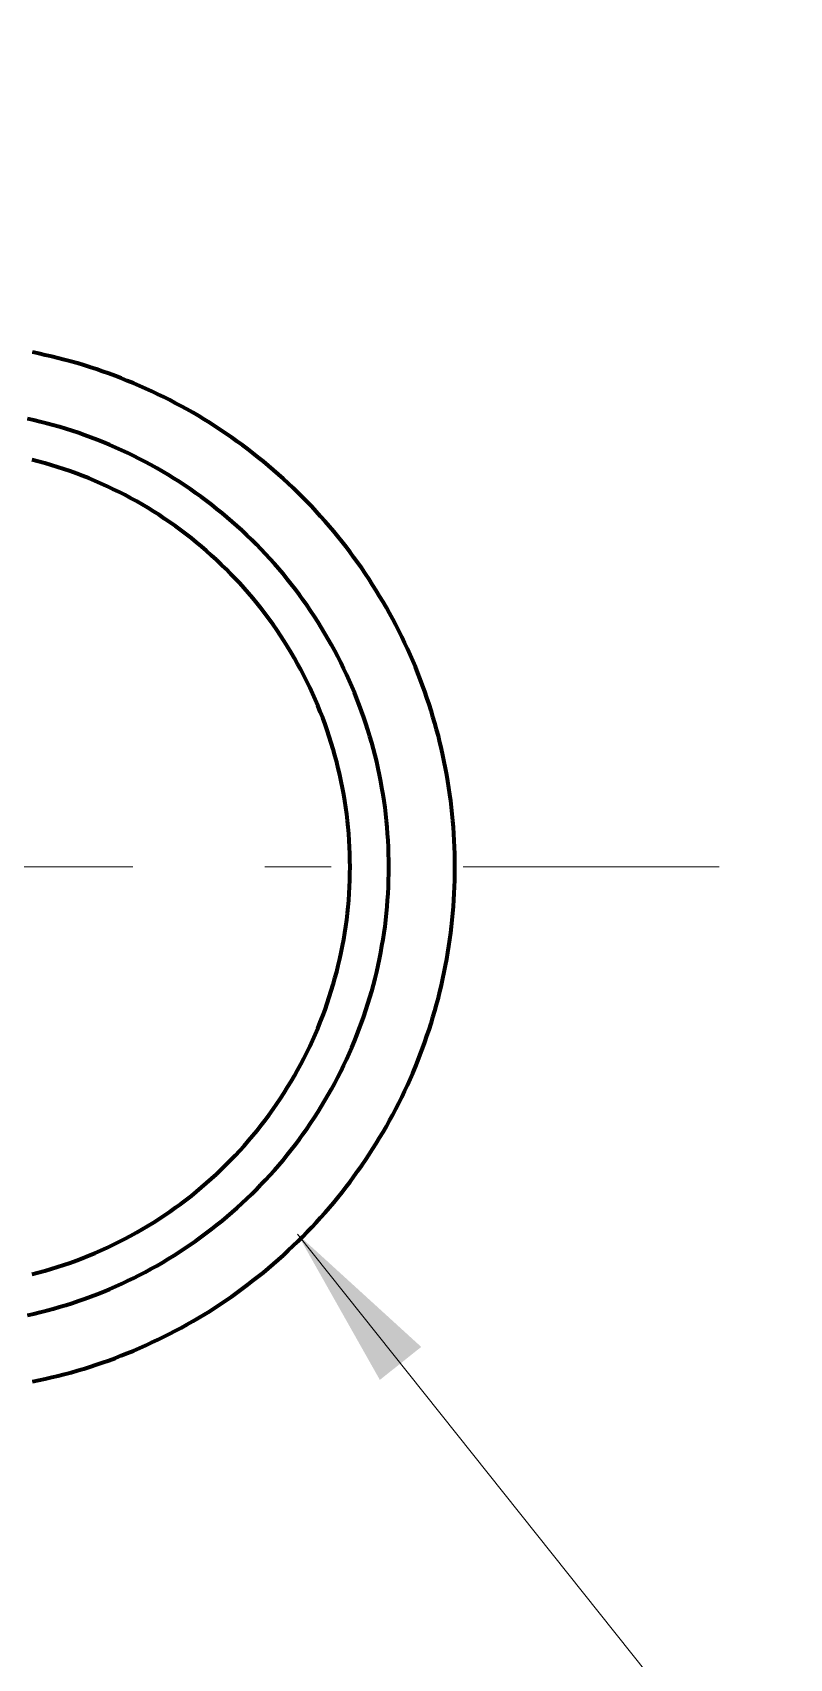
# Model space of a CAD drawing. Header units: millimetres. Extents: x 0 to 2382, y 0 to 420.
# Drawn here: x 1187.17 to 1198.62, y 216.02 to 240.62 of the extents above; entities that cross this region are included whole.
import ezdxf

# ---------------------------------------------------------------- set-up
doc = ezdxf.new("R2010")
doc.units = ezdxf.units.MM
doc.linetypes.add('IRAM-E-TRAZOS', pattern=[5, 4, -1])
doc.linetypes.add('IRAM-F-TRAZO-PUNTO', pattern=[20, 15, -2, 1, -2])
for name, color, linetype, lineweight in [('01-VISIBLE', 7, 'CONTINUOUS', 70), ('02-OCULTA', 4, 'IRAM-E-TRAZOS', 35), ('03-EJE', 1, 'IRAM-F-TRAZO-PUNTO', 18), ('08-FINA', 5, 'CONTINUOUS', 18)]:
    doc.layers.add(name, color=color, linetype=linetype, lineweight=lineweight)

msp = doc.modelspace()

# ---------------------------------------------------------------- hatches: boundary and pattern name
at = {"layer": '08-FINA'}
h = msp.add_hatch(color=7, dxfattribs=at)
h.dxf.hatch_style = 1
h.paths.add_polyline_path([(1191.179, 222.444), (1192.424, 220.239), (1193.05, 220.738)])

# ---------------------------------------------------------------- linework, layer by layer
at = {"layer": '01-VISIBLE'}
for points in [[(1193.56, 228), (1193.56, 228.1), (1193.558, 228.2), (1193.555, 228.3), (1193.55, 228.4), (1193.544, 228.5), (1193.537, 228.6), (1193.529, 228.7), (1193.52, 228.8), (1193.509, 228.899), (1193.497, 228.999), (1193.484, 229.098), (1193.469, 229.197), (1193.454, 229.296), (1193.437, 229.395), (1193.418, 229.493), (1193.399, 229.591), (1193.378, 229.689), (1193.356, 229.787), (1193.333, 229.885), (1193.309, 229.982), (1193.283, 230.079), (1193.256, 230.175), (1193.228, 230.271), (1193.199, 230.367), (1193.169, 230.462), (1193.137, 230.557), (1193.104, 230.652), (1193.07, 230.746), (1193.035, 230.84), (1192.998, 230.933), (1192.961, 231.026), (1192.922, 231.118), (1192.882, 231.21), (1192.841, 231.301), (1192.799, 231.392), (1192.755, 231.483), (1192.711, 231.572), (1192.665, 231.661), (1192.619, 231.75), (1192.571, 231.838), (1192.522, 231.925), (1192.472, 232.012), (1192.42, 232.098), (1192.368, 232.184), (1192.315, 232.268), (1192.26, 232.352), (1192.205, 232.436), (1192.149, 232.519), (1192.091, 232.6), (1192.032, 232.682), (1191.973, 232.762), (1191.912, 232.842), (1191.851, 232.921), (1191.788, 232.999), (1191.725, 233.077), (1191.66, 233.153), (1191.595, 233.229), (1191.528, 233.304), (1191.461, 233.378), (1191.392, 233.451), (1191.323, 233.523), (1191.253, 233.595), (1191.182, 233.666), (1191.11, 233.735), (1191.037, 233.804), (1190.964, 233.872), (1190.889, 233.939), (1190.814, 234.005), (1190.738, 234.07), (1190.661, 234.134), (1190.583, 234.197), (1190.504, 234.259), (1190.425, 234.32), (1190.345, 234.38), (1190.264, 234.439), (1190.182, 234.497), (1190.1, 234.554), (1190.017, 234.61), (1189.933, 234.665), (1189.849, 234.719), (1189.764, 234.772), (1189.678, 234.823), (1189.591, 234.874), (1189.504, 234.924), (1189.417, 234.972), (1189.328, 235.019), (1189.24, 235.066), (1189.15, 235.111), (1189.06, 235.155), (1188.97, 235.197), (1188.879, 235.239), (1188.787, 235.279), (1188.695, 235.319), (1188.602, 235.357), (1188.509, 235.394), (1188.416, 235.43), (1188.322, 235.465), (1188.227, 235.498), (1188.133, 235.53), (1188.037, 235.561), (1187.942, 235.591), (1187.846, 235.62), (1187.75, 235.647), (1187.653, 235.673), (1187.556, 235.698), (1187.459, 235.722), (1187.361, 235.745), (1187.263, 235.766), (1187.165, 235.786)], [(1192.56, 228), (1192.559, 228.1), (1192.557, 228.2), (1192.554, 228.301), (1192.549, 228.401), (1192.542, 228.501), (1192.534, 228.6), (1192.525, 228.7), (1192.514, 228.8), (1192.502, 228.899), (1192.488, 228.999), (1192.473, 229.098), (1192.456, 229.196), (1192.438, 229.295), (1192.419, 229.393), (1192.398, 229.491), (1192.376, 229.589), (1192.352, 229.686), (1192.327, 229.783), (1192.301, 229.88), (1192.273, 229.976), (1192.243, 230.072), (1192.213, 230.168), (1192.181, 230.263), (1192.148, 230.357), (1192.113, 230.451), (1192.077, 230.545), (1192.039, 230.637), (1192.001, 230.73), (1191.96, 230.822), (1191.919, 230.913), (1191.876, 231.004), (1191.832, 231.094), (1191.787, 231.183), (1191.74, 231.272), (1191.692, 231.36), (1191.643, 231.447), (1191.593, 231.534), (1191.541, 231.619), (1191.488, 231.705), (1191.434, 231.789), (1191.379, 231.872), (1191.322, 231.955), (1191.265, 232.037), (1191.206, 232.118), (1191.146, 232.198), (1191.084, 232.278), (1191.022, 232.356), (1190.959, 232.434), (1190.894, 232.51), (1190.828, 232.586), (1190.761, 232.661), (1190.694, 232.734), (1190.625, 232.807), (1190.555, 232.879), (1190.484, 232.95), (1190.412, 233.019), (1190.339, 233.088), (1190.265, 233.156), (1190.19, 233.222), (1190.114, 233.287), (1190.037, 233.352), (1189.959, 233.415), (1189.881, 233.477), (1189.801, 233.538), (1189.721, 233.598), (1189.639, 233.656), (1189.557, 233.714), (1189.474, 233.77), (1189.391, 233.825), (1189.306, 233.879), (1189.221, 233.931), (1189.135, 233.983), (1189.048, 234.033), (1188.96, 234.082), (1188.872, 234.129), (1188.783, 234.176), (1188.694, 234.221), (1188.604, 234.264), (1188.513, 234.307), (1188.422, 234.348), (1188.33, 234.388), (1188.237, 234.426), (1188.144, 234.463), (1188.05, 234.499), (1187.956, 234.533), (1187.862, 234.566), (1187.767, 234.598), (1187.671, 234.628), (1187.575, 234.657), (1187.479, 234.685), (1187.382, 234.711), (1187.285, 234.735), (1187.187, 234.759), (1187.09, 234.781)], [(1191.973, 228), (1191.972, 228.1), (1191.97, 228.2), (1191.966, 228.301), (1191.96, 228.401), (1191.953, 228.501), (1191.944, 228.601), (1191.934, 228.7), (1191.922, 228.8), (1191.909, 228.899), (1191.894, 228.998), (1191.877, 229.097), (1191.859, 229.196), (1191.839, 229.294), (1191.818, 229.392), (1191.795, 229.49), (1191.771, 229.587), (1191.745, 229.684), (1191.718, 229.78), (1191.689, 229.876), (1191.659, 229.972), (1191.627, 230.067), (1191.594, 230.161), (1191.559, 230.255), (1191.522, 230.349), (1191.485, 230.442), (1191.445, 230.534), (1191.405, 230.625), (1191.362, 230.716), (1191.319, 230.807), (1191.274, 230.896), (1191.227, 230.985), (1191.18, 231.073), (1191.13, 231.161), (1191.08, 231.247), (1191.028, 231.333), (1190.974, 231.418), (1190.92, 231.502), (1190.864, 231.585), (1190.807, 231.667), (1190.748, 231.749), (1190.688, 231.829), (1190.627, 231.909), (1190.565, 231.987), (1190.501, 232.065), (1190.437, 232.141), (1190.371, 232.217), (1190.303, 232.291), (1190.235, 232.364), (1190.166, 232.437), (1190.095, 232.508), (1190.023, 232.578), (1189.951, 232.647), (1189.877, 232.714), (1189.802, 232.781), (1189.726, 232.846), (1189.649, 232.911), (1189.571, 232.974), (1189.492, 233.035), (1189.412, 233.096), (1189.331, 233.155), (1189.249, 233.213), (1189.166, 233.269), (1189.083, 233.325), (1188.998, 233.379), (1188.913, 233.431), (1188.827, 233.482), (1188.74, 233.532), (1188.652, 233.581), (1188.563, 233.628), (1188.474, 233.674), (1188.384, 233.718), (1188.294, 233.761), (1188.202, 233.802), (1188.111, 233.842), (1188.018, 233.881), (1187.925, 233.918), (1187.831, 233.954), (1187.737, 233.988), (1187.642, 234.02), (1187.547, 234.051), (1187.451, 234.081), (1187.355, 234.109), (1187.258, 234.136), (1187.161, 234.161)], [(1187.09, 221.219), (1187.187, 221.241), (1187.285, 221.265), (1187.382, 221.289), (1187.479, 221.315), (1187.575, 221.343), (1187.671, 221.372), (1187.767, 221.402), (1187.862, 221.434), (1187.956, 221.467), (1188.05, 221.501), (1188.144, 221.537), (1188.237, 221.574), (1188.33, 221.612), (1188.422, 221.652), (1188.513, 221.693), (1188.604, 221.736), (1188.694, 221.779), (1188.783, 221.824), (1188.872, 221.871), (1188.96, 221.918), (1189.048, 221.967), (1189.135, 222.017), (1189.221, 222.069), (1189.306, 222.121), (1189.391, 222.175), (1189.474, 222.23), (1189.557, 222.286), (1189.639, 222.344), (1189.721, 222.402), (1189.801, 222.462), (1189.881, 222.523), (1189.959, 222.585), (1190.037, 222.648), (1190.114, 222.713), (1190.19, 222.778), (1190.265, 222.844), (1190.339, 222.912), (1190.412, 222.981), (1190.484, 223.05), (1190.555, 223.121), (1190.625, 223.193), (1190.694, 223.266), (1190.761, 223.339), (1190.828, 223.414), (1190.894, 223.49), (1190.959, 223.566), (1191.022, 223.644), (1191.084, 223.722), (1191.146, 223.802), (1191.206, 223.882), (1191.265, 223.963), (1191.322, 224.045), (1191.379, 224.128), (1191.434, 224.211), (1191.488, 224.295), (1191.541, 224.381), (1191.593, 224.466), (1191.643, 224.553), (1191.692, 224.64), (1191.74, 224.728), (1191.787, 224.817), (1191.832, 224.906), (1191.876, 224.996), (1191.919, 225.087), (1191.96, 225.178), (1192.001, 225.27), (1192.039, 225.363), (1192.077, 225.455), (1192.113, 225.549), (1192.148, 225.643), (1192.181, 225.737), (1192.213, 225.832), (1192.243, 225.928), (1192.273, 226.024), (1192.301, 226.12), (1192.327, 226.217), (1192.352, 226.314), (1192.376, 226.411), (1192.398, 226.509), (1192.419, 226.607), (1192.438, 226.705), (1192.456, 226.804), (1192.473, 226.902), (1192.488, 227.001), (1192.502, 227.101), (1192.514, 227.2), (1192.525, 227.3), (1192.534, 227.4), (1192.542, 227.499), (1192.549, 227.599), (1192.554, 227.699), (1192.557, 227.8), (1192.559, 227.9), (1192.56, 228)], [(1187.161, 221.839), (1187.258, 221.864), (1187.355, 221.891), (1187.451, 221.919), (1187.547, 221.949), (1187.642, 221.98), (1187.737, 222.012), (1187.831, 222.046), (1187.925, 222.082), (1188.018, 222.119), (1188.111, 222.158), (1188.202, 222.198), (1188.294, 222.239), (1188.384, 222.282), (1188.474, 222.326), (1188.563, 222.372), (1188.652, 222.419), (1188.74, 222.468), (1188.827, 222.518), (1188.913, 222.569), (1188.998, 222.621), (1189.083, 222.675), (1189.166, 222.731), (1189.249, 222.787), (1189.331, 222.845), (1189.412, 222.904), (1189.492, 222.965), (1189.571, 223.026), (1189.649, 223.089), (1189.726, 223.154), (1189.802, 223.219), (1189.877, 223.286), (1189.951, 223.353), (1190.023, 223.422), (1190.095, 223.492), (1190.166, 223.563), (1190.235, 223.636), (1190.303, 223.709), (1190.371, 223.783), (1190.437, 223.859), (1190.501, 223.935), (1190.565, 224.013), (1190.627, 224.091), (1190.688, 224.171), (1190.748, 224.251), (1190.807, 224.333), (1190.864, 224.415), (1190.92, 224.498), (1190.974, 224.582), (1191.028, 224.667), (1191.08, 224.753), (1191.13, 224.839), (1191.18, 224.927), (1191.227, 225.015), (1191.274, 225.104), (1191.319, 225.193), (1191.362, 225.284), (1191.405, 225.375), (1191.445, 225.466), (1191.485, 225.558), (1191.522, 225.651), (1191.559, 225.745), (1191.594, 225.839), (1191.627, 225.933), (1191.659, 226.028), (1191.689, 226.124), (1191.718, 226.22), (1191.745, 226.316), (1191.771, 226.413), (1191.795, 226.51), (1191.818, 226.608), (1191.839, 226.706), (1191.859, 226.804), (1191.877, 226.903), (1191.894, 227.002), (1191.909, 227.101), (1191.922, 227.2), (1191.934, 227.3), (1191.944, 227.399), (1191.953, 227.499), (1191.96, 227.599), (1191.966, 227.699), (1191.97, 227.8), (1191.972, 227.9), (1191.973, 228)], [(1187.165, 220.214), (1187.263, 220.234), (1187.361, 220.255), (1187.459, 220.278), (1187.556, 220.302), (1187.653, 220.327), (1187.75, 220.353), (1187.846, 220.38), (1187.942, 220.409), (1188.037, 220.439), (1188.133, 220.47), (1188.227, 220.502), (1188.322, 220.535), (1188.416, 220.57), (1188.509, 220.606), (1188.602, 220.643), (1188.695, 220.681), (1188.787, 220.721), (1188.879, 220.761), (1188.97, 220.803), (1189.06, 220.845), (1189.15, 220.889), (1189.24, 220.934), (1189.328, 220.981), (1189.417, 221.028), (1189.504, 221.076), (1189.591, 221.126), (1189.678, 221.177), (1189.764, 221.228), (1189.849, 221.281), (1189.933, 221.335), (1190.017, 221.39), (1190.1, 221.446), (1190.182, 221.503), (1190.264, 221.561), (1190.345, 221.62), (1190.425, 221.68), (1190.504, 221.741), (1190.583, 221.803), (1190.661, 221.866), (1190.738, 221.93), (1190.814, 221.995), (1190.889, 222.061), (1190.964, 222.128), (1191.037, 222.196), (1191.11, 222.265), (1191.182, 222.334), (1191.253, 222.405), (1191.323, 222.477), (1191.392, 222.549), (1191.461, 222.622), (1191.528, 222.696), (1191.595, 222.771), (1191.66, 222.847), (1191.725, 222.923), (1191.788, 223.001), (1191.851, 223.079), (1191.912, 223.158), (1191.973, 223.238), (1192.032, 223.318), (1192.091, 223.4), (1192.149, 223.481), (1192.205, 223.564), (1192.26, 223.648), (1192.315, 223.732), (1192.368, 223.816), (1192.42, 223.902), (1192.472, 223.988), (1192.522, 224.075), (1192.571, 224.162), (1192.619, 224.25), (1192.665, 224.339), (1192.711, 224.428), (1192.755, 224.517), (1192.799, 224.608), (1192.841, 224.699), (1192.882, 224.79), (1192.922, 224.882), (1192.961, 224.974), (1192.998, 225.067), (1193.035, 225.16), (1193.07, 225.254), (1193.104, 225.348), (1193.137, 225.443), (1193.169, 225.538), (1193.199, 225.633), (1193.228, 225.729), (1193.256, 225.825), (1193.283, 225.921), (1193.309, 226.018), (1193.333, 226.115), (1193.356, 226.213), (1193.378, 226.311), (1193.399, 226.409), (1193.418, 226.507), (1193.437, 226.605), (1193.454, 226.704), (1193.469, 226.803), (1193.484, 226.902), (1193.497, 227.001), (1193.509, 227.101), (1193.52, 227.2), (1193.529, 227.3), (1193.537, 227.4), (1193.544, 227.5), (1193.55, 227.6), (1193.555, 227.7), (1193.558, 227.8), (1193.56, 227.9), (1193.56, 228)]]:
    msp.add_lwpolyline(points, dxfattribs=at)
at = {"layer": '02-OCULTA'}
for points in [[(1193.56, 228), (1193.56, 228.1), (1193.558, 228.2), (1193.555, 228.3), (1193.55, 228.4), (1193.544, 228.5), (1193.537, 228.6), (1193.529, 228.7), (1193.52, 228.8), (1193.509, 228.899), (1193.497, 228.999), (1193.484, 229.098), (1193.469, 229.197), (1193.454, 229.296), (1193.437, 229.395), (1193.418, 229.493), (1193.399, 229.591), (1193.378, 229.689), (1193.356, 229.787), (1193.333, 229.885), (1193.309, 229.982), (1193.283, 230.079), (1193.256, 230.175), (1193.228, 230.271), (1193.199, 230.367), (1193.169, 230.462), (1193.137, 230.557), (1193.104, 230.652), (1193.07, 230.746), (1193.035, 230.84), (1192.998, 230.933), (1192.961, 231.026), (1192.922, 231.118), (1192.882, 231.21), (1192.841, 231.301), (1192.799, 231.392), (1192.755, 231.483), (1192.711, 231.572), (1192.665, 231.661), (1192.619, 231.75), (1192.571, 231.838), (1192.522, 231.925), (1192.472, 232.012), (1192.42, 232.098), (1192.368, 232.184), (1192.315, 232.268), (1192.26, 232.352), (1192.205, 232.436), (1192.149, 232.519), (1192.091, 232.6), (1192.032, 232.682), (1191.973, 232.762), (1191.912, 232.842), (1191.851, 232.921), (1191.788, 232.999), (1191.725, 233.077), (1191.66, 233.153), (1191.595, 233.229), (1191.528, 233.304), (1191.461, 233.378), (1191.392, 233.451), (1191.323, 233.523), (1191.253, 233.595), (1191.182, 233.666), (1191.11, 233.735), (1191.037, 233.804), (1190.964, 233.872), (1190.889, 233.939), (1190.814, 234.005), (1190.738, 234.07), (1190.661, 234.134), (1190.583, 234.197), (1190.504, 234.259), (1190.425, 234.32), (1190.345, 234.38), (1190.264, 234.439), (1190.182, 234.497), (1190.1, 234.554), (1190.017, 234.61), (1189.933, 234.665), (1189.849, 234.719), (1189.764, 234.772), (1189.678, 234.823), (1189.591, 234.874), (1189.504, 234.924), (1189.417, 234.972), (1189.328, 235.019), (1189.24, 235.066), (1189.15, 235.111), (1189.06, 235.155), (1188.97, 235.197), (1188.879, 235.239), (1188.787, 235.279), (1188.695, 235.319), (1188.602, 235.357), (1188.509, 235.394), (1188.416, 235.43), (1188.322, 235.465), (1188.227, 235.498), (1188.133, 235.53), (1188.037, 235.561), (1187.942, 235.591), (1187.846, 235.62), (1187.75, 235.647), (1187.653, 235.673), (1187.556, 235.698), (1187.459, 235.722), (1187.361, 235.745), (1187.263, 235.766), (1187.165, 235.786)], [(1192.56, 228), (1192.559, 228.1), (1192.557, 228.2), (1192.554, 228.301), (1192.549, 228.401), (1192.542, 228.501), (1192.534, 228.6), (1192.525, 228.7), (1192.514, 228.8), (1192.502, 228.899), (1192.488, 228.999), (1192.473, 229.098), (1192.456, 229.196), (1192.438, 229.295), (1192.419, 229.393), (1192.398, 229.491), (1192.376, 229.589), (1192.352, 229.686), (1192.327, 229.783), (1192.301, 229.88), (1192.273, 229.976), (1192.243, 230.072), (1192.213, 230.168), (1192.181, 230.263), (1192.148, 230.357), (1192.113, 230.451), (1192.077, 230.545), (1192.039, 230.637), (1192.001, 230.73), (1191.96, 230.822), (1191.919, 230.913), (1191.876, 231.004), (1191.832, 231.094), (1191.787, 231.183), (1191.74, 231.272), (1191.692, 231.36), (1191.643, 231.447), (1191.593, 231.534), (1191.541, 231.619), (1191.488, 231.705), (1191.434, 231.789), (1191.379, 231.872), (1191.322, 231.955), (1191.265, 232.037), (1191.206, 232.118), (1191.146, 232.198), (1191.084, 232.278), (1191.022, 232.356), (1190.959, 232.434), (1190.894, 232.51), (1190.828, 232.586), (1190.761, 232.661), (1190.694, 232.734), (1190.625, 232.807), (1190.555, 232.879), (1190.484, 232.95), (1190.412, 233.019), (1190.339, 233.088), (1190.265, 233.156), (1190.19, 233.222), (1190.114, 233.287), (1190.037, 233.352), (1189.959, 233.415), (1189.881, 233.477), (1189.801, 233.538), (1189.721, 233.598), (1189.639, 233.656), (1189.557, 233.714), (1189.474, 233.77), (1189.391, 233.825), (1189.306, 233.879), (1189.221, 233.931), (1189.135, 233.983), (1189.048, 234.033), (1188.96, 234.082), (1188.872, 234.129), (1188.783, 234.176), (1188.694, 234.221), (1188.604, 234.264), (1188.513, 234.307), (1188.422, 234.348), (1188.33, 234.388), (1188.237, 234.426), (1188.144, 234.463), (1188.05, 234.499), (1187.956, 234.533), (1187.862, 234.566), (1187.767, 234.598), (1187.671, 234.628), (1187.575, 234.657), (1187.479, 234.685), (1187.382, 234.711), (1187.285, 234.735), (1187.187, 234.759), (1187.09, 234.781)], [(1191.973, 228), (1191.972, 228.1), (1191.97, 228.2), (1191.966, 228.301), (1191.96, 228.401), (1191.953, 228.501), (1191.944, 228.601), (1191.934, 228.7), (1191.922, 228.8), (1191.909, 228.899), (1191.894, 228.998), (1191.877, 229.097), (1191.859, 229.196), (1191.839, 229.294), (1191.818, 229.392), (1191.795, 229.49), (1191.771, 229.587), (1191.745, 229.684), (1191.718, 229.78), (1191.689, 229.876), (1191.659, 229.972), (1191.627, 230.067), (1191.594, 230.161), (1191.559, 230.255), (1191.522, 230.349), (1191.485, 230.442), (1191.445, 230.534), (1191.405, 230.625), (1191.362, 230.716), (1191.319, 230.807), (1191.274, 230.896), (1191.227, 230.985), (1191.18, 231.073), (1191.13, 231.161), (1191.08, 231.247), (1191.028, 231.333), (1190.974, 231.418), (1190.92, 231.502), (1190.864, 231.585), (1190.807, 231.667), (1190.748, 231.749), (1190.688, 231.829), (1190.627, 231.909), (1190.565, 231.987), (1190.501, 232.065), (1190.437, 232.141), (1190.371, 232.217), (1190.303, 232.291), (1190.235, 232.364), (1190.166, 232.437), (1190.095, 232.508), (1190.023, 232.578), (1189.951, 232.647), (1189.877, 232.714), (1189.802, 232.781), (1189.726, 232.846), (1189.649, 232.911), (1189.571, 232.974), (1189.492, 233.035), (1189.412, 233.096), (1189.331, 233.155), (1189.249, 233.213), (1189.166, 233.269), (1189.083, 233.325), (1188.998, 233.379), (1188.913, 233.431), (1188.827, 233.482), (1188.74, 233.532), (1188.652, 233.581), (1188.563, 233.628), (1188.474, 233.674), (1188.384, 233.718), (1188.294, 233.761), (1188.202, 233.802), (1188.111, 233.842), (1188.018, 233.881), (1187.925, 233.918), (1187.831, 233.954), (1187.737, 233.988), (1187.642, 234.02), (1187.547, 234.051), (1187.451, 234.081), (1187.355, 234.109), (1187.258, 234.136), (1187.161, 234.161)], [(1187.09, 221.219), (1187.187, 221.241), (1187.285, 221.265), (1187.382, 221.289), (1187.479, 221.315), (1187.575, 221.343), (1187.671, 221.372), (1187.767, 221.402), (1187.862, 221.434), (1187.956, 221.467), (1188.05, 221.501), (1188.144, 221.537), (1188.237, 221.574), (1188.33, 221.612), (1188.422, 221.652), (1188.513, 221.693), (1188.604, 221.736), (1188.694, 221.779), (1188.783, 221.824), (1188.872, 221.871), (1188.96, 221.918), (1189.048, 221.967), (1189.135, 222.017), (1189.221, 222.069), (1189.306, 222.121), (1189.391, 222.175), (1189.474, 222.23), (1189.557, 222.286), (1189.639, 222.344), (1189.721, 222.402), (1189.801, 222.462), (1189.881, 222.523), (1189.959, 222.585), (1190.037, 222.648), (1190.114, 222.713), (1190.19, 222.778), (1190.265, 222.844), (1190.339, 222.912), (1190.412, 222.981), (1190.484, 223.05), (1190.555, 223.121), (1190.625, 223.193), (1190.694, 223.266), (1190.761, 223.339), (1190.828, 223.414), (1190.894, 223.49), (1190.959, 223.566), (1191.022, 223.644), (1191.084, 223.722), (1191.146, 223.802), (1191.206, 223.882), (1191.265, 223.963), (1191.322, 224.045), (1191.379, 224.128), (1191.434, 224.211), (1191.488, 224.295), (1191.541, 224.381), (1191.593, 224.466), (1191.643, 224.553), (1191.692, 224.64), (1191.74, 224.728), (1191.787, 224.817), (1191.832, 224.906), (1191.876, 224.996), (1191.919, 225.087), (1191.96, 225.178), (1192.001, 225.27), (1192.039, 225.363), (1192.077, 225.455), (1192.113, 225.549), (1192.148, 225.643), (1192.181, 225.737), (1192.213, 225.832), (1192.243, 225.928), (1192.273, 226.024), (1192.301, 226.12), (1192.327, 226.217), (1192.352, 226.314), (1192.376, 226.411), (1192.398, 226.509), (1192.419, 226.607), (1192.438, 226.705), (1192.456, 226.804), (1192.473, 226.902), (1192.488, 227.001), (1192.502, 227.101), (1192.514, 227.2), (1192.525, 227.3), (1192.534, 227.4), (1192.542, 227.499), (1192.549, 227.599), (1192.554, 227.699), (1192.557, 227.8), (1192.559, 227.9), (1192.56, 228)], [(1187.161, 221.839), (1187.258, 221.864), (1187.355, 221.891), (1187.451, 221.919), (1187.547, 221.949), (1187.642, 221.98), (1187.737, 222.012), (1187.831, 222.046), (1187.925, 222.082), (1188.018, 222.119), (1188.111, 222.158), (1188.202, 222.198), (1188.294, 222.239), (1188.384, 222.282), (1188.474, 222.326), (1188.563, 222.372), (1188.652, 222.419), (1188.74, 222.468), (1188.827, 222.518), (1188.913, 222.569), (1188.998, 222.621), (1189.083, 222.675), (1189.166, 222.731), (1189.249, 222.787), (1189.331, 222.845), (1189.412, 222.904), (1189.492, 222.965), (1189.571, 223.026), (1189.649, 223.089), (1189.726, 223.154), (1189.802, 223.219), (1189.877, 223.286), (1189.951, 223.353), (1190.023, 223.422), (1190.095, 223.492), (1190.166, 223.563), (1190.235, 223.636), (1190.303, 223.709), (1190.371, 223.783), (1190.437, 223.859), (1190.501, 223.935), (1190.565, 224.013), (1190.627, 224.091), (1190.688, 224.171), (1190.748, 224.251), (1190.807, 224.333), (1190.864, 224.415), (1190.92, 224.498), (1190.974, 224.582), (1191.028, 224.667), (1191.08, 224.753), (1191.13, 224.839), (1191.18, 224.927), (1191.227, 225.015), (1191.274, 225.104), (1191.319, 225.193), (1191.362, 225.284), (1191.405, 225.375), (1191.445, 225.466), (1191.485, 225.558), (1191.522, 225.651), (1191.559, 225.745), (1191.594, 225.839), (1191.627, 225.933), (1191.659, 226.028), (1191.689, 226.124), (1191.718, 226.22), (1191.745, 226.316), (1191.771, 226.413), (1191.795, 226.51), (1191.818, 226.608), (1191.839, 226.706), (1191.859, 226.804), (1191.877, 226.903), (1191.894, 227.002), (1191.909, 227.101), (1191.922, 227.2), (1191.934, 227.3), (1191.944, 227.399), (1191.953, 227.499), (1191.96, 227.599), (1191.966, 227.699), (1191.97, 227.8), (1191.972, 227.9), (1191.973, 228)], [(1187.165, 220.214), (1187.263, 220.234), (1187.361, 220.255), (1187.459, 220.278), (1187.556, 220.302), (1187.653, 220.327), (1187.75, 220.353), (1187.846, 220.38), (1187.942, 220.409), (1188.037, 220.439), (1188.133, 220.47), (1188.227, 220.502), (1188.322, 220.535), (1188.416, 220.57), (1188.509, 220.606), (1188.602, 220.643), (1188.695, 220.681), (1188.787, 220.721), (1188.879, 220.761), (1188.97, 220.803), (1189.06, 220.845), (1189.15, 220.889), (1189.24, 220.934), (1189.328, 220.981), (1189.417, 221.028), (1189.504, 221.076), (1189.591, 221.126), (1189.678, 221.177), (1189.764, 221.228), (1189.849, 221.281), (1189.933, 221.335), (1190.017, 221.39), (1190.1, 221.446), (1190.182, 221.503), (1190.264, 221.561), (1190.345, 221.62), (1190.425, 221.68), (1190.504, 221.741), (1190.583, 221.803), (1190.661, 221.866), (1190.738, 221.93), (1190.814, 221.995), (1190.889, 222.061), (1190.964, 222.128), (1191.037, 222.196), (1191.11, 222.265), (1191.182, 222.334), (1191.253, 222.405), (1191.323, 222.477), (1191.392, 222.549), (1191.461, 222.622), (1191.528, 222.696), (1191.595, 222.771), (1191.66, 222.847), (1191.725, 222.923), (1191.788, 223.001), (1191.851, 223.079), (1191.912, 223.158), (1191.973, 223.238), (1192.032, 223.318), (1192.091, 223.4), (1192.149, 223.481), (1192.205, 223.564), (1192.26, 223.648), (1192.315, 223.732), (1192.368, 223.816), (1192.42, 223.902), (1192.472, 223.988), (1192.522, 224.075), (1192.571, 224.162), (1192.619, 224.25), (1192.665, 224.339), (1192.711, 224.428), (1192.755, 224.517), (1192.799, 224.608), (1192.841, 224.699), (1192.882, 224.79), (1192.922, 224.882), (1192.961, 224.974), (1192.998, 225.067), (1193.035, 225.16), (1193.07, 225.254), (1193.104, 225.348), (1193.137, 225.443), (1193.169, 225.538), (1193.199, 225.633), (1193.228, 225.729), (1193.256, 225.825), (1193.283, 225.921), (1193.309, 226.018), (1193.333, 226.115), (1193.356, 226.213), (1193.378, 226.311), (1193.399, 226.409), (1193.418, 226.507), (1193.437, 226.605), (1193.454, 226.704), (1193.469, 226.803), (1193.484, 226.902), (1193.497, 227.001), (1193.509, 227.101), (1193.52, 227.2), (1193.529, 227.3), (1193.537, 227.4), (1193.544, 227.5), (1193.55, 227.6), (1193.555, 227.7), (1193.558, 227.8), (1193.56, 227.9), (1193.56, 228)]]:
    msp.add_lwpolyline(points, dxfattribs=at)
at = {"layer": '03-EJE'}
msp.add_lwpolyline([(1173.685, 228), (1197.56, 228)], dxfattribs=at)
at = {"layer": '08-FINA'}
msp.add_line((1191.179, 222.444), (1199.687, 211.77), dxfattribs=at)
msp.add_circle((1173.167, 240.5), 36.833, dxfattribs=at)

doc.saveas('drawing.dxf')
